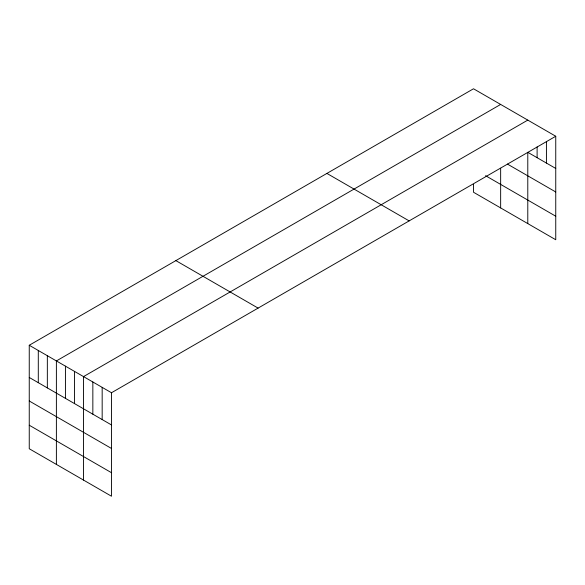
<?xml version="1.0" encoding="UTF-8"?>
<svg xmlns="http://www.w3.org/2000/svg" width="585" height="585" viewBox="0 0 585 585"><rect width="100%" height="100%" fill="white"/><g stroke="black" fill="none" stroke-linecap="round" stroke-linejoin="round"><path stroke-width="0.88" d="M29.25 345.26L111.486 392.747L111.486 496.226L29.25 448.746L29.25 345.26L473.514 88.774L555.75 136.254L555.75 239.74L473.514 192.253L473.514 184.414M500.65 104.437L56.387 360.93L56.387 464.417M527.787 120.108L83.531 376.601L83.531 480.088M111.486 392.747L555.75 136.254M555.75 168.451L527.787 152.312L527.787 223.594M507.436 164.085L555.75 191.975M485.572 175.697L555.75 216.216M326.905 173.416L409.142 220.896M175.858 260.617L258.095 308.105M29.25 377.464L111.486 424.944M29.25 400.988L111.486 448.468M29.25 425.222L111.486 472.702M546.427 141.607L546.427 163.076M537.11 146.959L537.11 157.694M500.65 168.246L500.65 207.924M102.17 387.365L102.17 419.562M92.847 381.983L92.847 414.18M74.485 371.38L74.485 403.577M65.432 366.151L65.432 398.356M47.341 355.709L47.341 387.913M38.296 350.488L38.296 382.685"/></g></svg>
